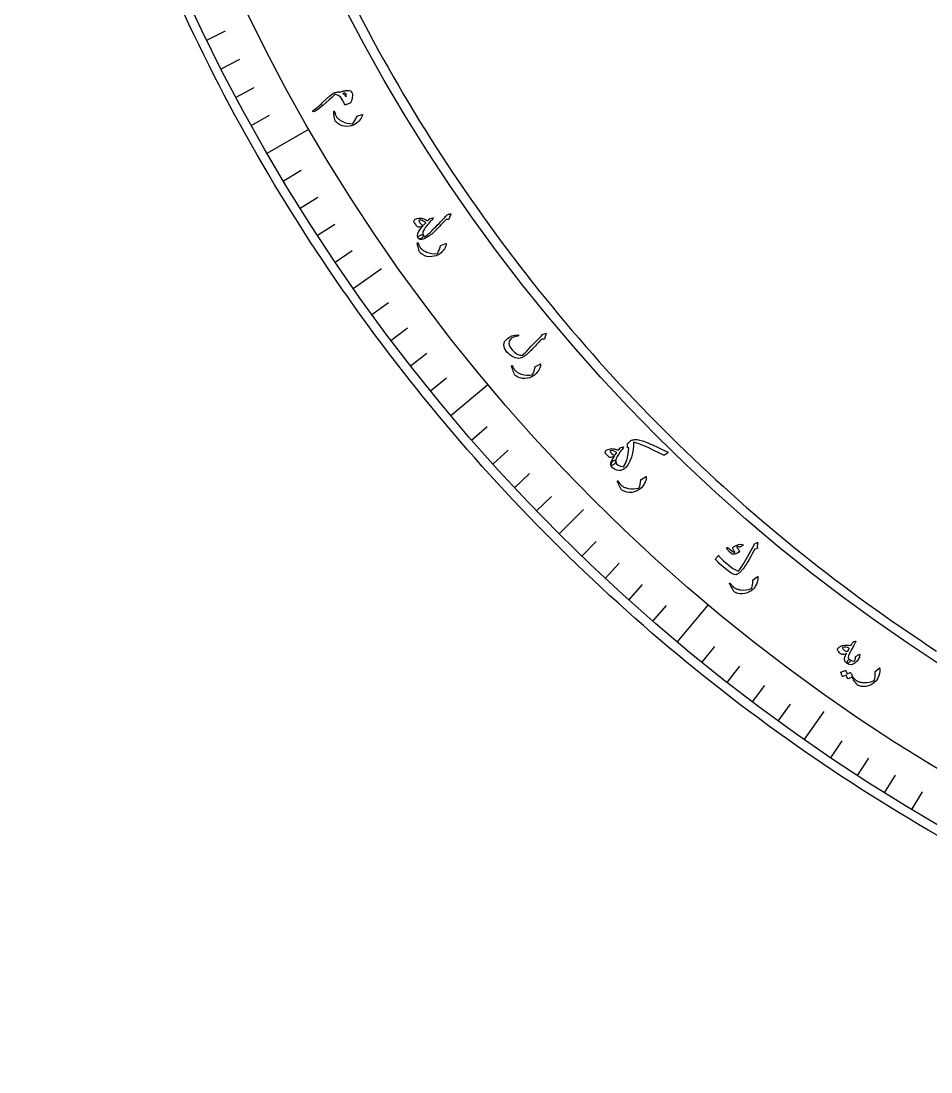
# Model space of a CAD drawing. Header units: millimetres. Extents: x -85 to 85, y -85 to 110.
# Drawn here: x -84.57 to -42.67, y -84.57 to -36.2 of the extents above; entities that cross this region are included whole.
import ezdxf

# ---------------------------------------------------------------- set-up
doc = ezdxf.new("R2010")
doc.units = ezdxf.units.MM
for name, color, linetype in [('CUT_INNER', 6, 'Continuous'), ('CUT_OUTER', 1, 'Continuous'), ('ENGRAVE', 7, 'Continuous'), ('ENGRAVE_FINE', 8, 'Continuous'), ('TEXT', 5, 'Continuous')]:
    doc.layers.add(name, color=color, linetype=linetype)

msp = doc.modelspace()

# ---------------------------------------------------------------- linework, layer by layer
at = {"layer": 'CUT_INNER'}
msp.add_lwpolyline([(-69.0362, -35.8184), (-68.8151, -36.2413), (-68.5914, -36.6629), (-68.3652, -37.0831), (-68.1364, -37.5018), (-67.905, -37.9192), (-67.671, -38.3352), (-67.4345, -38.7497), (-67.1955, -39.1627), (-66.9539, -39.5743), (-66.7098, -39.9843), (-66.4632, -40.3929), (-66.2142, -40.8), (-65.9626, -41.2055), (-65.7085, -41.6094), (-65.4519, -42.0118), (-65.1929, -42.4127), (-64.9315, -42.8119), (-64.6675, -43.2095), (-64.4012, -43.6055), (-64.1324, -43.9998), (-63.8612, -44.3925), (-63.5877, -44.7835), (-63.3117, -45.1728), (-63.0333, -45.5604), (-62.7526, -45.9463), (-62.4695, -46.3305), (-62.184, -46.7129), (-61.8962, -47.0936), (-61.6061, -47.4725), (-61.3136, -47.8496), (-61.0189, -48.2249), (-60.7218, -48.5984), (-60.4225, -48.9701), (-60.1209, -49.3399), (-59.817, -49.7079), (-59.5109, -50.074), (-59.2025, -50.4382), (-58.8919, -50.8005), (-58.5791, -51.1609), (-58.2641, -51.5194), (-57.9469, -51.8759), (-57.6275, -52.2305), (-57.3059, -52.5831), (-56.9822, -52.9337), (-56.6563, -53.2824), (-56.3283, -53.629), (-55.9982, -53.9736), (-55.666, -54.3162), (-55.3316, -54.6568), (-54.9952, -54.9952), (-54.6568, -55.3316), (-54.3162, -55.666), (-53.9736, -55.9982), (-53.629, -56.3283), (-53.2824, -56.6563), (-52.9337, -56.9822), (-52.5831, -57.3059), (-52.2305, -57.6275), (-51.8759, -57.9469), (-51.5194, -58.2641), (-51.1609, -58.5791), (-50.8005, -58.8919), (-50.4382, -59.2025), (-50.074, -59.5109), (-49.7079, -59.817), (-49.3399, -60.1209), (-48.9701, -60.4225), (-48.5984, -60.7218), (-48.2249, -61.0189), (-47.8496, -61.3136), (-47.4725, -61.6061), (-47.0936, -61.8962), (-46.7129, -62.184), (-46.3305, -62.4695), (-45.9463, -62.7526), (-45.5604, -63.0333), (-45.1728, -63.3117), (-44.7835, -63.5877), (-44.3925, -63.8612), (-43.9998, -64.1324), (-43.6055, -64.4012), (-43.2095, -64.6675), (-42.8119, -64.9315), (-42.4127, -65.1929)], dxfattribs=at)
at = {"layer": 'CUT_OUTER'}
msp.add_lwpolyline([(-42.3494, -73.6989), (-42.8008, -73.4377), (-43.2506, -73.1737), (-43.6987, -72.9069), (-44.1453, -72.6374), (-44.5901, -72.3652), (-45.0333, -72.0902), (-45.4748, -71.8126), (-45.9146, -71.5322), (-46.3526, -71.2491), (-46.7889, -70.9633), (-47.2235, -70.6749), (-47.6562, -70.3838), (-48.0872, -70.0901), (-48.5164, -69.7937), (-48.9437, -69.4947), (-49.3692, -69.1931), (-49.7928, -68.8889), (-50.2146, -68.582), (-50.6344, -68.2726), (-51.0524, -67.9607), (-51.4684, -67.6461), (-51.8825, -67.3291), (-52.2947, -67.0094), (-52.7049, -66.6873), (-53.1131, -66.3627), (-53.5193, -66.0355), (-53.9234, -65.7059), (-54.3256, -65.3738), (-54.7257, -65.0392), (-55.1237, -64.7022), (-55.5197, -64.3628), (-55.9136, -64.0209), (-56.3053, -63.6766), (-56.695, -63.3299), (-57.0825, -62.9808), (-57.4679, -62.6294), (-57.8511, -62.2756), (-58.2321, -61.9195), (-58.6109, -61.561), (-58.9876, -61.2002), (-59.362, -60.8371), (-59.7342, -60.4717), (-60.1041, -60.1041), (-60.4717, -59.7342), (-60.8371, -59.362), (-61.2002, -58.9876), (-61.561, -58.6109), (-61.9195, -58.2321), (-62.2756, -57.8511), (-62.6294, -57.4679), (-62.9808, -57.0825), (-63.3299, -56.695), (-63.6766, -56.3053), (-64.0209, -55.9136), (-64.3628, -55.5197), (-64.7022, -55.1237), (-65.0392, -54.7257), (-65.3738, -54.3256), (-65.7059, -53.9234), (-66.0355, -53.5193), (-66.3627, -53.1131), (-66.6873, -52.7049), (-67.0094, -52.2947), (-67.3291, -51.8825), (-67.6461, -51.4684), (-67.9607, -51.0524), (-68.2726, -50.6344), (-68.582, -50.2146), (-68.8889, -49.7928), (-69.1931, -49.3692), (-69.4947, -48.9437), (-69.7937, -48.5164), (-70.0901, -48.0872), (-70.3838, -47.6562), (-70.6749, -47.2235), (-70.9633, -46.7889), (-71.2491, -46.3526), (-71.5322, -45.9146), (-71.8126, -45.4748), (-72.0902, -45.0333), (-72.3652, -44.5901), (-72.6374, -44.1453), (-72.9069, -43.6987), (-73.1737, -43.2506), (-73.4377, -42.8008), (-73.6989, -42.3494), (-73.9574, -41.8963), (-74.2131, -41.4418), (-74.466, -40.9856), (-74.716, -40.5279), (-74.9633, -40.0687), (-75.2078, -39.608), (-75.4494, -39.1458), (-75.6881, -38.6821), (-75.9241, -38.217), (-76.1571, -37.7504), (-76.3873, -37.2824), (-76.6147, -36.813), (-76.8391, -36.3422), (-77.0606, -35.87)], dxfattribs=at)
at = {"layer": 'ENGRAVE'}
for points in [[(-73.2367, -42.2832), (-71.3096, -41.1706)], [(-69.2728, -48.5054), (-67.9708, -47.5937)], [(-64.7817, -54.3583), (-63.077, -52.9279)], [(-59.7975, -59.7975), (-58.6736, -58.6736)], [(-54.3583, -64.7817), (-52.9279, -63.077)], [(-48.5054, -69.2728), (-47.5937, -67.9708)]]:
    msp.add_lwpolyline(points, dxfattribs=at)
for radius in [84.5665, 82.3412, 78.2085]:
    msp.add_circle((0, 0), radius, dxfattribs=at)
at = {"layer": 'ENGRAVE_FINE'}
for points in [[(-76.0079, -37.0715), (-75.1507, -36.6534)], [(-75.3493, -38.3924), (-74.4996, -37.9594)], [(-74.6678, -39.7016), (-73.8257, -39.2538)], [(-73.9635, -40.9987), (-73.1294, -40.5363)], [(-72.4876, -43.555), (-71.6702, -43.0638)], [(-71.7165, -44.8134), (-70.9077, -44.308)], [(-70.9234, -46.0582), (-70.1236, -45.5388)], [(-70.1088, -47.289), (-69.3182, -46.7557)], [(-68.4157, -49.7069), (-67.6442, -49.1464)], [(-67.5378, -50.8934), (-66.7762, -50.3194)], [(-66.6393, -52.0643), (-65.8878, -51.4772)], [(-65.7205, -53.2194), (-64.9793, -52.6192)], [(-63.8231, -55.4806), (-63.1034, -54.8549)], [(-62.8452, -56.586), (-62.1364, -55.9479)], [(-61.848, -57.6742), (-61.1505, -57.0238)], [(-60.832, -58.7448), (-60.146, -58.0823)], [(-58.7448, -60.832), (-58.0823, -60.146)], [(-57.6742, -61.848), (-57.0238, -61.1505)], [(-56.586, -62.8452), (-55.9479, -62.1364)], [(-55.4806, -63.8231), (-54.8549, -63.1034)], [(-53.2194, -65.7205), (-52.6192, -64.9793)], [(-52.0643, -66.6393), (-51.4772, -65.8878)], [(-50.8934, -67.5378), (-50.3194, -66.7762)], [(-49.7069, -68.4157), (-49.1464, -67.6442)], [(-47.289, -70.1088), (-46.7557, -69.3182)], [(-46.0582, -70.9234), (-45.5388, -70.1236)], [(-44.8134, -71.7165), (-44.308, -70.9077)], [(-43.555, -72.4876), (-43.0638, -71.6702)]]:
    msp.add_lwpolyline(points, dxfattribs=at)
at = {"layer": 'TEXT'}
for points in [[(-69.8856, -39.4644), (-69.8493, -39.4513), (-69.8127, -39.4393), (-69.7757, -39.4282), (-69.7384, -39.4181), (-69.7007, -39.4094), (-69.6629, -39.4024), (-69.625, -39.3972), (-69.5869, -39.3938), (-69.5147, -39.3931), (-69.4541, -39.4003), (-69.405, -39.4154), (-69.3675, -39.4383), (-69.3297, -39.4842), (-69.3082, -39.5462), (-69.303, -39.6244), (-69.3142, -39.7188), (-69.3194, -39.7461), (-69.3255, -39.7732), (-69.3324, -39.8), (-69.34, -39.8266), (-69.3484, -39.8532), (-69.3575, -39.8798), (-69.3672, -39.9064), (-69.3775, -39.9331), (-69.3842, -39.9475), (-69.392, -39.9592), (-69.401, -39.9682), (-69.4113, -39.9745), (-69.4574, -39.9917), (-69.4986, -40.0069), (-69.5351, -40.02), (-69.5667, -40.031), (-69.5931, -40.0398), (-69.6137, -40.0464), (-69.6287, -40.0506), (-69.6379, -40.0527), (-69.6509, -40.0521), (-69.6613, -40.0476), (-69.6692, -40.0393), (-69.6746, -40.027), (-69.7439, -39.854), (-69.8365, -39.7221), (-69.9527, -39.6312), (-70.0926, -39.5813), (-70.1068, -39.5802), (-70.1195, -39.582), (-70.1305, -39.5867), (-70.1399, -39.5942), (-70.2586, -39.7097), (-70.3838, -39.827), (-70.5155, -39.9461), (-70.6536, -40.0669), (-70.8433, -40.2228), (-70.9862, -40.3238), (-71.0824, -40.3697), (-71.132, -40.3606), (-71.136, -40.3476), (-71.1313, -40.3329), (-71.1181, -40.3165), (-71.0962, -40.2984), (-71.0485, -40.2646), (-70.9997, -40.2277), (-70.9499, -40.1878), (-70.899, -40.1449), (-70.8471, -40.0994), (-70.7941, -40.0516), (-70.74, -40.0014), (-70.6849, -39.9489), (-70.4996, -39.7734), (-70.3487, -39.6413), (-70.2324, -39.5526), (-70.1508, -39.5071), (-70.1096, -39.4917), (-70.0706, -39.4794), (-70.0337, -39.4702), (-69.999, -39.4641), (-69.9667, -39.4607), (-69.9371, -39.4596), (-69.91, -39.4608), (-69.8856, -39.4644)], [(-69.7481, -39.5288), (-69.7293, -39.5434), (-69.7105, -39.5595), (-69.6919, -39.5769), (-69.6732, -39.5957), (-69.6547, -39.6158), (-69.6364, -39.637), (-69.6183, -39.6593), (-69.6004, -39.6828), (-69.5935, -39.6315), (-69.5934, -39.5906), (-69.6, -39.5601), (-69.6134, -39.5398), (-69.6399, -39.5217), (-69.6711, -39.5139), (-69.7072, -39.5162), (-69.7481, -39.5288)], [(-68.8657, -40.5056), (-68.8613, -40.5045), (-68.8575, -40.5042), (-68.8544, -40.5046), (-68.8518, -40.5057), (-68.8479, -40.5111), (-68.8464, -40.5196), (-68.8471, -40.5313), (-68.8502, -40.546), (-68.8726, -40.6094), (-68.9049, -40.6719), (-68.9472, -40.7334), (-68.9993, -40.7938), (-69.0592, -40.8524), (-69.122, -40.9038), (-69.1878, -40.9479), (-69.2564, -40.9847), (-69.3555, -41.0187), (-69.458, -41.0386), (-69.5639, -41.0445), (-69.6733, -41.0362), (-69.7816, -41.0129), (-69.8824, -40.9725), (-69.9755, -40.9149), (-70.061, -40.8401), (-70.0808, -40.8182), (-70.0967, -40.7941), (-70.1088, -40.7677), (-70.117, -40.7391), (-70.1306, -40.67), (-70.1422, -40.6074), (-70.152, -40.5511), (-70.1599, -40.5013), (-70.1659, -40.458), (-70.17, -40.4214), (-70.172, -40.3915), (-70.1721, -40.3683), (-70.1711, -40.3628), (-70.1695, -40.3585), (-70.1673, -40.3551), (-70.1645, -40.3528), (-70.1603, -40.3509), (-70.1559, -40.3499), (-70.1513, -40.3499), (-70.1465, -40.3508), (-70.1421, -40.3529), (-70.1384, -40.3565), (-70.1356, -40.3617), (-70.1337, -40.3683), (-70.1226, -40.4094), (-70.1108, -40.448), (-70.0981, -40.484), (-70.0847, -40.5175), (-70.0703, -40.5487), (-70.0549, -40.5779), (-70.0383, -40.6052), (-70.0207, -40.6303), (-70.0012, -40.6543), (-69.979, -40.678), (-69.954, -40.7012), (-69.9263, -40.7241), (-69.8958, -40.7465), (-69.8623, -40.7684), (-69.8259, -40.7898), (-69.7864, -40.8106), (-69.6673, -40.864), (-69.5503, -40.9006), (-69.4355, -40.9206), (-69.3227, -40.924), (-69.3141, -40.9234), (-69.3053, -40.9207), (-69.2965, -40.9158), (-69.2875, -40.9088), (-69.2428, -40.8533), (-69.1989, -40.7818), (-69.1558, -40.6942), (-69.1135, -40.5906), (-69.1101, -40.5852), (-69.1067, -40.5811), (-69.1031, -40.5783), (-69.0995, -40.5769)], [(-65.9968, -45.7547), (-66.0444, -45.8375), (-66.0679, -45.9159), (-66.0673, -45.99), (-66.0424, -46.0597), (-66.0363, -46.0793), (-66.0388, -46.1001), (-66.0499, -46.1222), (-66.0694, -46.1456), (-66.081, -46.1562), (-66.0932, -46.1665), (-66.106, -46.1765), (-66.1193, -46.1862), (-66.1333, -46.1953), (-66.148, -46.2033), (-66.1633, -46.2104), (-66.1794, -46.2165), (-66.2069, -46.2248), (-66.2293, -46.228), (-66.2466, -46.2261), (-66.2586, -46.2192), (-66.2815, -46.1864), (-66.2977, -46.1507), (-66.3071, -46.1122), (-66.3098, -46.0709), (-66.2916, -45.9748), (-66.2455, -45.8705), (-66.1715, -45.7579), (-66.0695, -45.637), (-66.1571, -45.6692), (-66.2271, -45.6849), (-66.2796, -45.6842), (-66.3146, -45.6669), (-66.3278, -45.6536), (-66.341, -45.639), (-66.3544, -45.6233), (-66.3678, -45.6064), (-66.3814, -45.5881), (-66.3953, -45.5684), (-66.4095, -45.5472), (-66.4239, -45.5246), (-66.4491, -45.4821), (-66.4663, -45.4479), (-66.4757, -45.4221), (-66.4771, -45.4047), (-66.4703, -45.3699), (-66.4575, -45.3428), (-66.4386, -45.3236), (-66.4136, -45.3122), (-66.3269, -45.2896), (-66.258, -45.2745), (-66.2071, -45.2669), (-66.174, -45.2668), (-66.1374, -45.2724), (-66.0997, -45.2807), (-66.0607, -45.2919), (-66.0205, -45.3057), (-65.9792, -45.3224), (-65.9367, -45.3418), (-65.8929, -45.3639), (-65.848, -45.3888), (-65.7778, -45.3231), (-65.769, -45.3157), (-65.7608, -45.309), (-65.7534, -45.3028), (-65.7465, -45.2973), (-65.7402, -45.2926), (-65.7341, -45.2891), (-65.7284, -45.2867), (-65.723, -45.2854), (-65.6041, -45.2609), (-65.5864, -45.2604), (-65.5813, -45.2689), (-65.5887, -45.2864), (-65.6087, -45.3129), (-65.6681, -45.3706), (-65.7244, -45.4278), (-65.7774, -45.4843), (-65.8272, -45.5403), (-65.8739, -45.5955), (-65.9177, -45.6496), (-65.9587, -45.7027), (-65.9968, -45.7547)], [(-64.8145, -45.0691), (-64.8027, -45.066), (-64.7927, -45.066), (-64.7846, -45.0691), (-64.7783, -45.0753), (-64.775, -45.0824), (-64.7744, -45.0903), (-64.7764, -45.0991), (-64.7812, -45.1086), (-64.8089, -45.1533), (-64.8297, -45.1981), (-64.8434, -45.2431), (-64.8501, -45.2882), (-64.8552, -45.305), (-64.8653, -45.3174), (-64.8802, -45.3253), (-64.9001, -45.3288), (-64.9113, -45.3294), (-64.9226, -45.3298), (-64.9339, -45.3302), (-64.9454, -45.3304), (-64.9568, -45.3306), (-64.9682, -45.3309), (-64.9795, -45.3313), (-64.9907, -45.3319), (-65.0088, -45.3461), (-65.0553, -45.392), (-65.13, -45.4695), (-65.233, -45.5786), (-65.2895, -45.6388), (-65.3428, -45.695), (-65.3928, -45.7472), (-65.4397, -45.7954), (-65.4834, -45.8393), (-65.5238, -45.8788), (-65.561, -45.9139), (-65.595, -45.9446), (-65.6275, -45.9727), (-65.6606, -46), (-65.6942, -46.0267), (-65.7283, -46.0525), (-65.7631, -46.0778), (-65.7986, -46.1025), (-65.8348, -46.1266), (-65.8718, -46.1502), (-66.0017, -46.2209), (-66.1091, -46.2558), (-66.1941, -46.2548), (-66.2567, -46.2179), (-66.2761, -46.1916), (-66.2834, -46.1649), (-66.2787, -46.1379), (-66.2619, -46.1105), (-66.2373, -46.0854), (-66.209, -46.0649), (-66.177, -46.0492), (-66.1413, -46.0383), (-66.1057, -46.032), (-66.0775, -46.0332), (-66.0569, -46.0417), (-66.0438, -46.0577), (-66.0356, -46.0714), (-66.0282, -46.0836), (-66.0217, -46.0944), (-66.0159, -46.1038), (-66.0107, -46.1117), (-66.0056, -46.1181), (-66.0007, -46.1229), (-65.9959, -46.1263), (-65.9608, -46.1148), (-65.9146, -46.0869), (-65.8575, -46.0426), (-65.7894, -45.9819), (-65.7499, -45.9443), (-65.7052, -45.9006), (-65.6552, -45.8506), (-65.5999, -45.7944), (-65.5391, -45.7321), (-65.4726, -45.6637), (-65.4004, -45.5892), (-65.3225, -45.5086), (-65.2464, -45.4297), (-65.1796, -45.3602), (-65.1222, -45.3002), (-65.0741, -45.2496), (-65.0353, -45.2085), (-65.0058, -45.177), (-64.9855, -45.1552), (-64.9744, -45.1431), (-64.959, -45.1286), (-64.9405, -45.1159), (-64.9189, -45.105), (-64.8943, -45.0959), (-64.8813, -45.0924), (-64.8692, -45.0888), (-64.8579, -45.0854), (-64.8475, -45.082), (-64.838, -45.0787), (-64.8293, -45.0754), (-64.8215, -45.0722), (-64.8145, -45.0691)], [(-65.9363, -45.4785), (-65.9501, -45.4675), (-65.9647, -45.4562), (-65.9801, -45.4448), (-65.9963, -45.4333), (-66.0137, -45.422), (-66.0324, -45.4112), (-66.0526, -45.4011), (-66.0741, -45.3915), (-66.0954, -45.3823), (-66.1167, -45.3746), (-66.1381, -45.3684), (-66.1596, -45.3636), (-66.181, -45.3605), (-66.2023, -45.359), (-66.2236, -45.3593), (-66.2447, -45.3613), (-66.2342, -45.42), (-66.2063, -45.4773), (-66.1609, -45.533), (-66.0981, -45.5873), (-66.0838, -45.5926), (-66.0669, -45.5917), (-66.0473, -45.5848), (-66.0251, -45.5716)], [(-65.0093, -46.4432), (-65.005, -46.4418), (-65.0013, -46.4411), (-64.9981, -46.4412), (-64.9955, -46.4421), (-64.9911, -46.4472), (-64.9888, -46.4555), (-64.9885, -46.4672), (-64.9903, -46.4821), (-65.007, -46.5473), (-65.0337, -46.6124), (-65.0703, -46.6773), (-65.1168, -46.7422), (-65.1714, -46.8059), (-65.2294, -46.8626), (-65.291, -46.9123), (-65.3561, -46.9551), (-65.4518, -46.9977), (-65.5521, -47.0266), (-65.6571, -47.0418), (-65.7667, -47.0433), (-65.8767, -47.0297), (-65.9807, -46.9983), (-66.0785, -46.9492), (-66.1703, -46.8823), (-66.1919, -46.8622), (-66.21, -46.8396), (-66.2243, -46.8144), (-66.2351, -46.7866), (-66.2547, -46.719), (-66.2718, -46.6576), (-66.2866, -46.6025), (-66.2989, -46.5535), (-66.3087, -46.511), (-66.3159, -46.4749), (-66.3206, -46.4453), (-66.3228, -46.4221), (-66.3223, -46.4166), (-66.3211, -46.4121), (-66.3192, -46.4086), (-66.3166, -46.4061), (-66.3126, -46.4038), (-66.3083, -46.4024), (-66.3037, -46.402), (-66.2988, -46.4024), (-66.2942, -46.4041), (-66.2903, -46.4074), (-66.287, -46.4123), (-66.2845, -46.4188), (-66.2698, -46.4587), (-66.2546, -46.4961), (-66.2388, -46.5308), (-66.2225, -46.563), (-66.2054, -46.5929), (-66.1874, -46.6206), (-66.1685, -46.6462), (-66.1488, -46.6698), (-66.1272, -46.6919), (-66.103, -46.7135), (-66.076, -46.7345), (-66.0464, -46.7548), (-66.0141, -46.7744), (-65.9788, -46.7933), (-65.9406, -46.8113), (-65.8994, -46.8285), (-65.7761, -46.8712), (-65.6563, -46.8973), (-65.5401, -46.9071), (-65.4275, -46.9005), (-65.419, -46.8991), (-65.4105, -46.8956), (-65.4021, -46.89), (-65.3938, -46.8822), (-65.3542, -46.823), (-65.3168, -46.7478), (-65.2816, -46.6568), (-65.2486, -46.5499), (-65.2457, -46.5442), (-65.2427, -46.5398), (-65.2394, -46.5367), (-65.2359, -46.535)], [(-60.4132, -50.5768), (-60.405, -50.5752), (-60.3977, -50.5759), (-60.3911, -50.5788), (-60.3855, -50.584), (-60.3816, -50.5907), (-60.3806, -50.5982), (-60.3823, -50.6065), (-60.3869, -50.6157), (-60.4147, -50.6674), (-60.4358, -50.7155), (-60.4503, -50.7599), (-60.4581, -50.8007), (-60.462, -50.8141), (-60.4708, -50.8244), (-60.4846, -50.8316), (-60.5033, -50.8356), (-60.5132, -50.8365), (-60.5227, -50.8374), (-60.5318, -50.8384), (-60.5405, -50.8393), (-60.5487, -50.8403), (-60.5562, -50.841), (-60.5631, -50.8416), (-60.5693, -50.8421), (-60.5803, -50.8433), (-60.5916, -50.847), (-60.603, -50.8531), (-60.6148, -50.8618), (-60.6444, -50.8904), (-60.6764, -50.922), (-60.7106, -50.9567), (-60.7471, -50.9944), (-60.786, -51.0351), (-60.8273, -51.0787), (-60.8711, -51.125), (-60.9174, -51.1743), (-60.9629, -51.2242), (-61.006, -51.2707), (-61.0466, -51.3139), (-61.0849, -51.3537), (-61.1208, -51.3903), (-61.1543, -51.424), (-61.1854, -51.4547), (-61.2142, -51.4825), (-61.3026, -51.5609), (-61.3944, -51.6255), (-61.4897, -51.6763), (-61.5886, -51.7132), (-61.6554, -51.7243), (-61.731, -51.7182), (-61.8153, -51.6946), (-61.9082, -51.6536), (-62, -51.6016), (-62.0796, -51.5471), (-62.1467, -51.49), (-62.2016, -51.4305), (-62.309, -51.2568), (-62.3423, -51.0969), (-62.3017, -50.9509), (-62.1874, -50.8189), (-62.0815, -50.7458), (-61.9631, -50.6923), (-61.8321, -50.6583), (-61.6886, -50.6437), (-61.6794, -50.644), (-61.672, -50.6462), (-61.6665, -50.6503), (-61.6629, -50.6563), (-61.6604, -50.6638), (-61.6597, -50.6705), (-61.6608, -50.6764), (-61.6637, -50.6815), (-61.6691, -50.6879), (-61.6754, -50.6926), (-61.6825, -50.6959), (-61.6906, -50.6975), (-61.8072, -50.7229), (-61.901, -50.7513), (-61.9719, -50.7827), (-62.0198, -50.8172), (-62.0929, -50.9284), (-62.1069, -51.0512), (-62.0617, -51.1853), (-61.9572, -51.3306), (-61.841, -51.4434), (-61.7225, -51.5227), (-61.6019, -51.5685), (-61.4792, -51.581), (-61.4486, -51.5528), (-61.4135, -51.5192), (-61.3739, -51.4801), (-61.3298, -51.4354), (-61.2812, -51.3851), (-61.228, -51.3288), (-61.1703, -51.2666), (-61.108, -51.1985), (-61.0431, -51.1291), (-60.9789, -51.0611), (-60.9155, -50.9945), (-60.8528, -50.9294), (-60.7908, -50.8658), (-60.7293, -50.8038), (-60.6684, -50.7435), (-60.608, -50.6848), (-60.552, -50.6257), (-60.5447, -50.6202), (-60.5372, -50.6157), (-60.5297, -50.6122), (-60.522, -50.6098)], [(-60.6694, -51.9846), (-60.6653, -51.9828), (-60.6616, -51.9819), (-60.6585, -51.9817), (-60.6558, -51.9823), (-60.651, -51.987), (-60.6479, -51.9951), (-60.6466, -52.0067), (-60.6471, -52.0217), (-60.658, -52.0881), (-60.6788, -52.1553), (-60.7096, -52.2232), (-60.7502, -52.2919), (-60.7989, -52.3601), (-60.8517, -52.4218), (-60.9087, -52.4767), (-60.9698, -52.5251), (-61.0614, -52.5759), (-61.1587, -52.6135), (-61.262, -52.6379), (-61.3711, -52.6491), (-61.4819, -52.6452), (-61.5882, -52.6231), (-61.69, -52.5827), (-61.7873, -52.5242), (-61.8106, -52.5061), (-61.8305, -52.4851), (-61.8471, -52.4613), (-61.8602, -52.4346), (-61.8857, -52.369), (-61.9082, -52.3093), (-61.9277, -52.2557), (-61.9443, -52.208), (-61.9578, -52.1665), (-61.9682, -52.1312), (-61.9755, -52.1021), (-61.9797, -52.0792), (-61.9796, -52.0737), (-61.9788, -52.0691), (-61.9773, -52.0655), (-61.9749, -52.0627), (-61.9711, -52.0601), (-61.9669, -52.0583), (-61.9624, -52.0575), (-61.9575, -52.0575), (-61.9528, -52.0588), (-61.9486, -52.0617), (-61.9449, -52.0663), (-61.9418, -52.0725), (-61.9237, -52.111), (-61.9052, -52.1469), (-61.8865, -52.1801), (-61.8673, -52.2108), (-61.8477, -52.239), (-61.8273, -52.265), (-61.8063, -52.2889), (-61.7845, -52.3106), (-61.7611, -52.3308), (-61.735, -52.3501), (-61.7064, -52.3686), (-61.6751, -52.3863), (-61.6411, -52.403), (-61.6043, -52.4187), (-61.5647, -52.4333), (-61.5222, -52.4468), (-61.3956, -52.4784), (-61.2739, -52.4939), (-61.1573, -52.4934), (-61.0457, -52.477), (-61.0374, -52.4749), (-61.0292, -52.4706), (-61.0214, -52.4643), (-61.0138, -52.4558), (-60.9795, -52.3933), (-60.9489, -52.3151), (-60.9219, -52.2213), (-60.8984, -52.1119), (-60.8961, -52.106), (-60.8934, -52.1014), (-60.8904, -52.098), (-60.8871, -52.096)], [(-54.8082, -56.0318), (-54.7884, -56.0452), (-54.782, -56.0599), (-54.7892, -56.0759), (-54.8099, -56.0933), (-54.9013, -56.1502), (-54.9256, -56.1639), (-54.947, -56.172), (-54.9656, -56.1747), (-54.9812, -56.1719), (-55.2302, -56.0503), (-55.4575, -55.9417), (-55.6631, -55.8463), (-55.8472, -55.7644), (-56.0097, -55.6965), (-56.1508, -55.6433), (-56.2705, -55.6049), (-56.3687, -55.5814), (-56.3686, -55.7506), (-56.3841, -55.9208), (-56.415, -56.0921), (-56.4616, -56.2643), (-56.5314, -56.4493), (-56.6135, -56.6034), (-56.7081, -56.7266), (-56.8152, -56.8186), (-56.8714, -56.852), (-56.9221, -56.8748), (-56.9673, -56.8871), (-57.0071, -56.8889), (-57.1399, -56.8634), (-57.2483, -56.8184), (-57.3321, -56.7541), (-57.3914, -56.6705), (-57.406, -56.624), (-57.4029, -56.5759), (-57.382, -56.5264), (-57.3434, -56.4754), (-57.3071, -56.4403), (-57.2744, -56.4201), (-57.2455, -56.4147), (-57.2202, -56.4243), (-57.2119, -56.4335), (-57.2039, -56.4476), (-57.1961, -56.4665), (-57.1885, -56.4902), (-57.1463, -56.5773), (-57.0711, -56.6443), (-56.963, -56.6911), (-56.822, -56.7176), (-56.7316, -56.5539), (-56.6621, -56.3552), (-56.6131, -56.1218), (-56.5843, -55.8536), (-56.5853, -55.8478), (-56.5884, -55.8436), (-56.5936, -55.8411), (-56.6009, -55.8402), (-56.6344, -55.8367), (-56.6417, -55.8355), (-56.6469, -55.8317), (-56.65, -55.8254), (-56.6509, -55.8166), (-56.6388, -55.6459), (-56.6336, -55.6371), (-56.6184, -55.6209), (-56.5929, -55.5971), (-56.5574, -55.5659), (-56.5185, -55.5339), (-56.4847, -55.5093), (-56.456, -55.4923), (-56.4325, -55.4827), (-56.3995, -55.4736), (-56.3677, -55.4663), (-56.3371, -55.4608), (-56.3077, -55.457), (-56.2793, -55.4549), (-56.2519, -55.4543), (-56.2255, -55.4553), (-56.2, -55.4579), (-56.088, -55.4815), (-55.9583, -55.5192), (-55.811, -55.5708), (-55.646, -55.6361), (-55.4633, -55.7151), (-55.2628, -55.8074), (-55.0445, -55.9131), (-54.8082, -56.0318)], [(-57.1885, -56.4902), (-57.1903, -56.522), (-57.2056, -56.5533), (-57.2343, -56.584), (-57.2766, -56.6142), (-57.3297, -56.6423), (-57.369, -56.6551), (-57.3946, -56.6526), (-57.4065, -56.6349), (-57.4076, -56.5531), (-57.3812, -56.4565), (-57.3272, -56.345), (-57.2457, -56.2188), (-57.3254, -56.2606), (-57.3905, -56.285), (-57.441, -56.2921), (-57.4768, -56.2818), (-57.4912, -56.2716), (-57.5059, -56.2598), (-57.5209, -56.2464), (-57.5362, -56.2314), (-57.5519, -56.2151), (-57.5681, -56.1979), (-57.5848, -56.1797), (-57.602, -56.1605), (-57.6306, -56.125), (-57.6514, -56.0953), (-57.6645, -56.0714), (-57.6698, -56.0534), (-57.6672, -56.0188), (-57.6585, -55.9908), (-57.6438, -55.9695), (-57.6231, -55.9548), (-57.5398, -55.9207), (-57.4726, -55.8965), (-57.4215, -55.882), (-57.3866, -55.8775), (-57.3478, -55.879), (-57.3087, -55.8824), (-57.2693, -55.8879), (-57.2297, -55.8953), (-57.1894, -55.9048), (-57.1483, -55.9165), (-57.1062, -55.9304), (-57.0632, -55.9465), (-57.0053, -55.8731), (-56.9933, -55.858), (-56.9811, -55.8461), (-56.9687, -55.8373), (-56.9561, -55.8316), (-56.845, -55.7921), (-56.8283, -55.7903), (-56.822, -55.7977), (-56.8261, -55.8146), (-56.8405, -55.8408), (-56.8959, -55.9147), (-56.9463, -55.9829), (-56.9917, -56.0454), (-57.032, -56.1021), (-57.0671, -56.1532), (-57.0965, -56.1989), (-57.1203, -56.239), (-57.1384, -56.2736), (-57.1646, -56.3348), (-57.1817, -56.3914), (-57.1896, -56.4432), (-57.1885, -56.4902)], [(-57.1315, -56.05), (-57.2233, -56.0051), (-57.3067, -55.9781), (-57.3818, -55.9688), (-57.4484, -55.9775), (-57.4444, -55.9987), (-57.4351, -56.0219), (-57.4205, -56.047), (-57.4007, -56.074), (-57.388, -56.0883), (-57.3745, -56.1021), (-57.3605, -56.1155), (-57.3458, -56.1285), (-57.3302, -56.1409), (-57.3136, -56.1525), (-57.296, -56.1632), (-57.2772, -56.173), (-57.2502, -56.179), (-57.2225, -56.1694), (-57.1944, -56.1442), (-57.1656, -56.1035), (-57.1539, -56.0832), (-57.1443, -56.0676), (-57.1368, -56.0565), (-57.1315, -56.05)], [(-55.8112, -57.169), (-55.8072, -57.1668), (-55.8037, -57.1655), (-55.8005, -57.1651), (-55.7978, -57.1654), (-55.7926, -57.1697), (-55.7889, -57.1775), (-55.7865, -57.1889), (-55.7856, -57.2039), (-55.7906, -57.271), (-55.8054, -57.3398), (-55.83, -57.4102), (-55.8644, -57.4822), (-55.9068, -57.5545), (-55.954, -57.6206), (-56.0058, -57.6804), (-56.0624, -57.734), (-56.149, -57.7927), (-56.2427, -57.8389), (-56.3434, -57.8724), (-56.4511, -57.8931), (-56.5617, -57.8991), (-56.6696, -57.8865), (-56.7746, -57.8554), (-56.8767, -57.8057), (-56.9015, -57.7898), (-56.9232, -57.7707), (-56.9418, -57.7484), (-56.9573, -57.7229), (-56.9885, -57.6598), (-57.0162, -57.6024), (-57.0404, -57.5508), (-57.0611, -57.5048), (-57.0783, -57.4646), (-57.0918, -57.4303), (-57.1016, -57.402), (-57.1078, -57.3796), (-57.1083, -57.3741), (-57.1079, -57.3695), (-57.1067, -57.3657), (-57.1046, -57.3627), (-57.101, -57.3598), (-57.097, -57.3577), (-57.0926, -57.3564), (-57.0877, -57.356), (-57.0829, -57.3569), (-57.0784, -57.3594), (-57.0744, -57.3636), (-57.0707, -57.3696), (-57.0493, -57.4063), (-57.0277, -57.4404), (-57.006, -57.4718), (-56.9843, -57.5006), (-56.9622, -57.527), (-56.9396, -57.5511), (-56.9165, -57.573), (-56.8929, -57.5927), (-56.8678, -57.6107), (-56.8401, -57.6277), (-56.8099, -57.6436), (-56.7772, -57.6584), (-56.7419, -57.672), (-56.7038, -57.6843), (-56.663, -57.6954), (-56.6195, -57.7051), (-56.4906, -57.7253), (-56.3681, -57.73), (-56.252, -57.7191), (-56.1423, -57.6928), (-56.1341, -57.69), (-56.1264, -57.685), (-56.1191, -57.678), (-56.1123, -57.6689), (-56.0838, -57.6036), (-56.0602, -57.523), (-56.0416, -57.4272), (-56.028, -57.3161), (-56.0261, -57.31), (-56.0239, -57.3052), (-56.0212, -57.3016), (-56.0181, -57.2992)], [(-50.6511, -60.2329), (-50.6575, -60.2609), (-50.6625, -60.2882), (-50.6662, -60.3148), (-50.6686, -60.3409), (-50.6696, -60.3663), (-50.669, -60.3914), (-50.6669, -60.4159), (-50.6633, -60.44), (-50.6637, -60.4515), (-50.6687, -60.4611), (-50.6782, -60.4688), (-50.6923, -60.4746), (-50.7704, -60.5022), (-50.7785, -60.5055), (-50.785, -60.5086), (-50.7898, -60.5115), (-50.7929, -60.5144), (-50.8872, -60.6868), (-50.9733, -60.842), (-51.0512, -60.9798), (-51.121, -61.1001), (-51.1826, -61.2028), (-51.2362, -61.2877), (-51.2817, -61.3547), (-51.3193, -61.4038), (-51.394, -61.4931), (-51.4193, -61.5201), (-51.446, -61.5461), (-51.4742, -61.571), (-51.5039, -61.5949), (-51.5352, -61.6177), (-51.5681, -61.6392), (-51.6028, -61.6595), (-51.6392, -61.6786), (-51.7305, -61.6755), (-51.8764, -61.6027), (-52.0768, -61.4598), (-52.3308, -61.2461), (-52.4073, -61.176), (-52.4762, -61.1091), (-52.5376, -61.0453), (-52.5915, -60.9847), (-52.595, -60.9776), (-52.596, -60.9707), (-52.5944, -60.964), (-52.5902, -60.9576), (-52.5681, -60.9286), (-52.5477, -60.9024), (-52.5292, -60.879), (-52.5124, -60.8583), (-52.4973, -60.8402), (-52.4835, -60.8244), (-52.4712, -60.8109), (-52.4603, -60.7997), (-52.4538, -60.7938), (-52.4482, -60.7921), (-52.4436, -60.7947), (-52.4399, -60.8016), (-52.4086, -60.8507), (-52.3623, -60.9069), (-52.3007, -60.9701), (-52.224, -61.0403), (-51.9875, -61.2417), (-51.7925, -61.3874), (-51.6396, -61.4779), (-51.5289, -61.5135), (-51.4826, -61.4579), (-51.4094, -61.3477), (-51.3093, -61.1829), (-51.1822, -60.9635), (-51.0562, -60.7427), (-50.9614, -60.5754), (-50.8978, -60.4613), (-50.8655, -60.4005), (-50.8571, -60.3835), (-50.8493, -60.3675), (-50.842, -60.3527), (-50.8352, -60.339), (-50.8291, -60.3265), (-50.8236, -60.3153), (-50.819, -60.3055), (-50.815, -60.2969), (-50.8054, -60.2792), (-50.7937, -60.2644), (-50.7799, -60.2525), (-50.764, -60.2436), (-50.6718, -60.2031), (-50.6651, -60.2008), (-50.6595, -60.2002), (-50.655, -60.2015), (-50.6517, -60.2045), (-50.6494, -60.2105), (-50.6486, -60.2172), (-50.6492, -60.2247), (-50.6511, -60.2329)], [(-51.33, -60.3063), (-51.327, -60.3096), (-51.3253, -60.3134), (-51.3247, -60.3178), (-51.3254, -60.3227), (-51.3271, -60.3261), (-51.3295, -60.3293), (-51.3325, -60.3324), (-51.3362, -60.3353), (-51.4555, -60.3992), (-51.4684, -60.4051), (-51.4795, -60.4084), (-51.489, -60.4093), (-51.4968, -60.4078), (-51.5248, -60.395), (-51.5512, -60.3871), (-51.5759, -60.3842), (-51.5991, -60.3861), (-51.6072, -60.3905), (-51.6098, -60.4004), (-51.607, -60.4157), (-51.5987, -60.4364), (-51.5917, -60.4485), (-51.5841, -60.4606), (-51.576, -60.4728), (-51.5673, -60.4851), (-51.5581, -60.4975), (-51.548, -60.5101), (-51.5372, -60.523), (-51.5257, -60.5362), (-51.4963, -60.5941), (-51.5151, -60.6458), (-51.582, -60.6913), (-51.6972, -60.7304), (-51.737, -60.7374), (-51.7718, -60.7395), (-51.8018, -60.7368), (-51.8269, -60.7293), (-51.8505, -60.7163), (-51.8796, -60.6944), (-51.9143, -60.6633), (-51.9545, -60.6233), (-51.9745, -60.6023), (-51.9929, -60.5817), (-52.0096, -60.5613), (-52.0245, -60.5412), (-52.038, -60.5218), (-52.0504, -60.5033), (-52.0617, -60.4857), (-52.0718, -60.4692), (-52.0763, -60.4569), (-52.0777, -60.446), (-52.0761, -60.4367), (-52.0714, -60.4287), (-52.0642, -60.4226), (-52.0565, -60.4204), (-52.0482, -60.4222), (-52.0395, -60.428), (-52.0131, -60.4478), (-51.9834, -60.4707), (-51.9506, -60.4968), (-51.9146, -60.5259), (-51.8474, -60.5802), (-51.7928, -60.62), (-51.7508, -60.6456), (-51.7214, -60.6567), (-51.7167, -60.6571), (-51.7127, -60.6556), (-51.7095, -60.6523), (-51.707, -60.6471), (-51.7064, -60.6432), (-51.7073, -60.6383), (-51.7097, -60.6325), (-51.7137, -60.6258), (-51.7551, -60.5686), (-51.7714, -60.5437), (-51.7831, -60.5196), (-51.7901, -60.4964), (-51.7924, -60.4741), (-51.791, -60.4514), (-51.785, -60.4319), (-51.7744, -60.4156), (-51.7591, -60.4025), (-51.639, -60.3285), (-51.5275, -60.2878), (-51.4245, -60.2804), (-51.33, -60.3063)], [(-50.6712, -61.7706), (-50.6674, -61.7681), (-50.664, -61.7665), (-50.6609, -61.7658), (-50.6582, -61.7659), (-50.6526, -61.7697), (-50.6482, -61.7772), (-50.6449, -61.7883), (-50.6427, -61.8032), (-50.6419, -61.8705), (-50.6507, -61.9403), (-50.6691, -62.0125), (-50.6972, -62.0873), (-50.7332, -62.163), (-50.7745, -62.2328), (-50.821, -62.2969), (-50.8728, -62.3552), (-50.954, -62.4212), (-51.0433, -62.4752), (-51.1407, -62.5173), (-51.2462, -62.5473), (-51.356, -62.5628), (-51.4645, -62.5595), (-51.5718, -62.5376), (-51.6778, -62.4969), (-51.7039, -62.4832), (-51.7272, -62.466), (-51.7476, -62.4454), (-51.7652, -62.4214), (-51.8018, -62.3612), (-51.8343, -62.3064), (-51.8629, -62.257), (-51.8875, -62.213), (-51.9081, -62.1744), (-51.9245, -62.1415), (-51.9367, -62.1141), (-51.9449, -62.0923), (-51.9458, -62.0869), (-51.9458, -62.0822), (-51.9449, -62.0783), (-51.9431, -62.0752), (-51.9398, -62.072), (-51.936, -62.0695), (-51.9317, -62.0679), (-51.9269, -62.0671), (-51.9219, -62.0675), (-51.9173, -62.0697), (-51.9129, -62.0735), (-51.9088, -62.0791), (-51.8842, -62.1139), (-51.8598, -62.146), (-51.8355, -62.1754), (-51.8113, -62.2022), (-51.7871, -62.2266), (-51.7625, -62.2487), (-51.7376, -62.2685), (-51.7123, -62.2861), (-51.6857, -62.3019), (-51.6567, -62.3164), (-51.6253, -62.3296), (-51.5914, -62.3416), (-51.555, -62.3521), (-51.5161, -62.3611), (-51.4745, -62.3685), (-51.4303, -62.3745), (-51.3001, -62.3835), (-51.1776, -62.3776), (-51.0629, -62.3567), (-50.9559, -62.321), (-50.948, -62.3175), (-50.9407, -62.3119), (-50.9341, -62.3043), (-50.9281, -62.2946), (-50.9053, -62.2271), (-50.8888, -62.1448), (-50.8785, -62.0477), (-50.8745, -61.9359), (-50.8732, -61.9297), (-50.8714, -61.9246), (-50.869, -61.9208), (-50.8661, -61.9182)], [(-46.1645, -64.7409), (-46.1446, -64.7369), (-46.1347, -64.7418), (-46.1347, -64.7556), (-46.1448, -64.7783), (-46.152, -64.7913), (-46.1618, -64.8093), (-46.1741, -64.8324), (-46.1889, -64.8607), (-46.2067, -64.8942), (-46.2275, -64.9332), (-46.2515, -64.9776), (-46.2786, -65.0274), (-46.3052, -65.0764), (-46.329, -65.1203), (-46.3501, -65.159), (-46.3684, -65.1925), (-46.3839, -65.2208), (-46.3964, -65.2437), (-46.4061, -65.2612), (-46.4128, -65.2733), (-46.453, -65.351), (-46.4777, -65.416), (-46.4868, -65.4684), (-46.4803, -65.5082), (-46.4705, -65.5288), (-46.455, -65.5487), (-46.4339, -65.5679), (-46.4071, -65.5863), (-46.3932, -65.5999), (-46.3866, -65.6161), (-46.3872, -65.6347), (-46.395, -65.6559), (-46.4085, -65.6786), (-46.4246, -65.6998), (-46.4433, -65.7195), (-46.4646, -65.7378), (-46.4852, -65.7516), (-46.503, -65.7601), (-46.5182, -65.7632), (-46.5307, -65.7609), (-46.5814, -65.7242), (-46.6189, -65.6838), (-46.6431, -65.6397), (-46.6539, -65.5919), (-46.6512, -65.5349), (-46.6352, -65.4688), (-46.606, -65.3934), (-46.5636, -65.3089), (-46.6241, -65.3357), (-46.6779, -65.3522), (-46.7252, -65.3584), (-46.7659, -65.3543), (-46.7935, -65.3435), (-46.8227, -65.3261), (-46.8533, -65.3021), (-46.8855, -65.2715), (-46.917, -65.236), (-46.9415, -65.2034), (-46.9588, -65.1737), (-46.9691, -65.1469), (-46.9734, -65.1198), (-46.9719, -65.0958), (-46.9645, -65.0749), (-46.9513, -65.0571), (-46.9307, -65.0379), (-46.9052, -65.0186), (-46.8748, -64.9991), (-46.8396, -64.9794), (-46.8027, -64.9608), (-46.7721, -64.9467), (-46.7478, -64.9373), (-46.7297, -64.9326), (-46.6419, -64.9232), (-46.5514, -64.9202), (-46.4582, -64.9233), (-46.3623, -64.9327), (-46.3383, -64.8938), (-46.3172, -64.8605), (-46.2991, -64.8327), (-46.2838, -64.8106), (-46.2696, -64.793), (-46.2546, -64.7788), (-46.2388, -64.7682), (-46.2223, -64.761)], [(-46.4331, -65.0604), (-46.5202, -65.0344), (-46.6007, -65.0216), (-46.6747, -65.0217), (-46.742, -65.035), (-46.7485, -65.0388), (-46.752, -65.0439), (-46.7525, -65.0505), (-46.7501, -65.0585), (-46.7361, -65.0816), (-46.719, -65.1039), (-46.6987, -65.1253), (-46.6752, -65.1459), (-46.6486, -65.1656), (-46.6187, -65.1844), (-46.5858, -65.2025), (-46.5496, -65.2196), (-46.5435, -65.2216), (-46.5363, -65.2225), (-46.5281, -65.2224), (-46.5187, -65.2212), (-46.5085, -65.2046), (-46.4982, -65.1869), (-46.4877, -65.1683), (-46.4771, -65.1487), (-46.4663, -65.1281), (-46.4554, -65.1065), (-46.4443, -65.0839), (-46.4331, -65.0604)], [(-46.1245, -65.4337), (-45.9853, -65.3514), (-45.968, -65.3438), (-45.9562, -65.345), (-45.9499, -65.3551), (-45.9491, -65.374), (-45.9574, -65.4231), (-45.9708, -65.471), (-45.9891, -65.5178), (-46.0124, -65.5634), (-46.041, -65.608), (-46.0752, -65.6518), (-46.115, -65.6948), (-46.1604, -65.7369), (-46.2513, -65.7976), (-46.3434, -65.8218), (-46.4365, -65.8096), (-46.5307, -65.7609), (-46.5362, -65.7477), (-46.5332, -65.722), (-46.5216, -65.6838), (-46.5016, -65.633), (-46.4882, -65.6077), (-46.4741, -65.5891), (-46.4593, -65.5772), (-46.4437, -65.572), (-46.4345, -65.5723), (-46.4253, -65.5748), (-46.4162, -65.5795), (-46.4071, -65.5863), (-46.352, -65.6227), (-46.2974, -65.6448), (-46.2434, -65.6527), (-46.19, -65.6464), (-46.1869, -65.6451), (-46.1843, -65.6424), (-46.1821, -65.6383), (-46.1804, -65.6328), (-46.1687, -65.5999), (-46.1604, -65.564), (-46.1553, -65.525), (-46.1535, -65.483), (-46.1519, -65.4678), (-46.1465, -65.4545), (-46.1374, -65.4431), (-46.1245, -65.4337)], [(-46.3937, -66.186), (-46.3895, -66.1852), (-46.3851, -66.1862), (-46.3803, -66.1888), (-46.3752, -66.1931), (-46.3609, -66.2138), (-46.3477, -66.2348), (-46.3357, -66.2561), (-46.3247, -66.2778), (-46.3148, -66.2999), (-46.306, -66.3227), (-46.2982, -66.3463), (-46.2914, -66.3706), (-46.2912, -66.3767), (-46.2928, -66.382), (-46.2963, -66.3862), (-46.3017, -66.3895), (-46.4998, -66.4715), (-46.5037, -66.4717), (-46.5076, -66.469), (-46.5113, -66.4635), (-46.5148, -66.4552), (-46.5166, -66.4486), (-46.5202, -66.4388), (-46.5255, -66.4257), (-46.5326, -66.4094), (-46.5416, -66.3896), (-46.5523, -66.3662), (-46.5649, -66.3391), (-46.5793, -66.3084), (-46.7348, -66.3705), (-46.7407, -66.3716), (-46.7458, -66.3693), (-46.7499, -66.3637), (-46.7531, -66.3547), (-46.7559, -66.3469), (-46.7606, -66.3349), (-46.767, -66.3187), (-46.7753, -66.2983), (-46.7856, -66.2736), (-46.7983, -66.2443), (-46.8132, -66.2104), (-46.8304, -66.172), (-46.8314, -66.1669), (-46.8307, -66.1631), (-46.8283, -66.1604), (-46.8242, -66.159), (-46.6279, -66.0852), (-46.6237, -66.0845), (-46.6192, -66.0855), (-46.6145, -66.0881), (-46.6094, -66.0924), (-46.5967, -66.1093), (-46.5851, -66.1266), (-46.5746, -66.1445), (-46.5651, -66.1629), (-46.5567, -66.1816), (-46.5491, -66.2006), (-46.5425, -66.2199), (-46.5368, -66.2395)], [(-45.0615, -65.9746), (-45.0579, -65.9718), (-45.0546, -65.9699), (-45.0516, -65.9689), (-45.0489, -65.9688), (-45.043, -65.9721), (-45.038, -65.9791), (-45.0337, -65.9899), (-45.0302, -66.0045), (-45.0235, -66.0715), (-45.0262, -66.1418), (-45.0382, -66.2154), (-45.0596, -66.2923), (-45.0888, -66.3709), (-45.1238, -66.4441), (-45.1645, -66.512), (-45.211, -66.5746), (-45.2861, -66.6474), (-45.3704, -66.7091), (-45.4637, -66.7595), (-45.5662, -66.7987), (-45.6741, -66.8237), (-45.7825, -66.83), (-45.8913, -66.8175), (-46.0005, -66.7863), (-46.0277, -66.7749), (-46.0524, -66.7599), (-46.0746, -66.7411), (-46.0942, -66.7187), (-46.1359, -66.662), (-46.1731, -66.6103), (-46.2059, -66.5636), (-46.2343, -66.5219), (-46.2582, -66.4853), (-46.2774, -66.4539), (-46.292, -66.4277), (-46.302, -66.4067), (-46.3034, -66.4014), (-46.3038, -66.3967), (-46.3033, -66.3928), (-46.3017, -66.3895), (-46.2987, -66.386), (-46.2951, -66.3832), (-46.291, -66.3812), (-46.2863, -66.38), (-46.2813, -66.38), (-46.2765, -66.3817), (-46.2718, -66.3852), (-46.2672, -66.3904), (-46.2397, -66.4228), (-46.2125, -66.4527), (-46.1858, -66.4799), (-46.1593, -66.5045), (-46.133, -66.5266), (-46.1066, -66.5465), (-46.0801, -66.5641), (-46.0534, -66.5793), (-46.0255, -66.5927), (-45.9953, -66.6047), (-45.9629, -66.6151), (-45.9281, -66.624), (-45.8909, -66.6313), (-45.8513, -66.6368), (-45.8092, -66.6406), (-45.7647, -66.6426), (-45.6342, -66.6402), (-45.5127, -66.6236), (-45.4002, -66.5928), (-45.2968, -66.5478), (-45.2892, -66.5436), (-45.2825, -66.5374), (-45.2766, -66.5293), (-45.2714, -66.5191), (-45.2546, -66.4498), (-45.2454, -66.3664), (-45.2437, -66.2688), (-45.2495, -66.1571), (-45.2487, -66.1507), (-45.2473, -66.1456), (-45.2453, -66.1416), (-45.2426, -66.1387)]]:
    msp.add_lwpolyline(points, close=True, dxfattribs=at)

doc.saveas('drawing.dxf')
